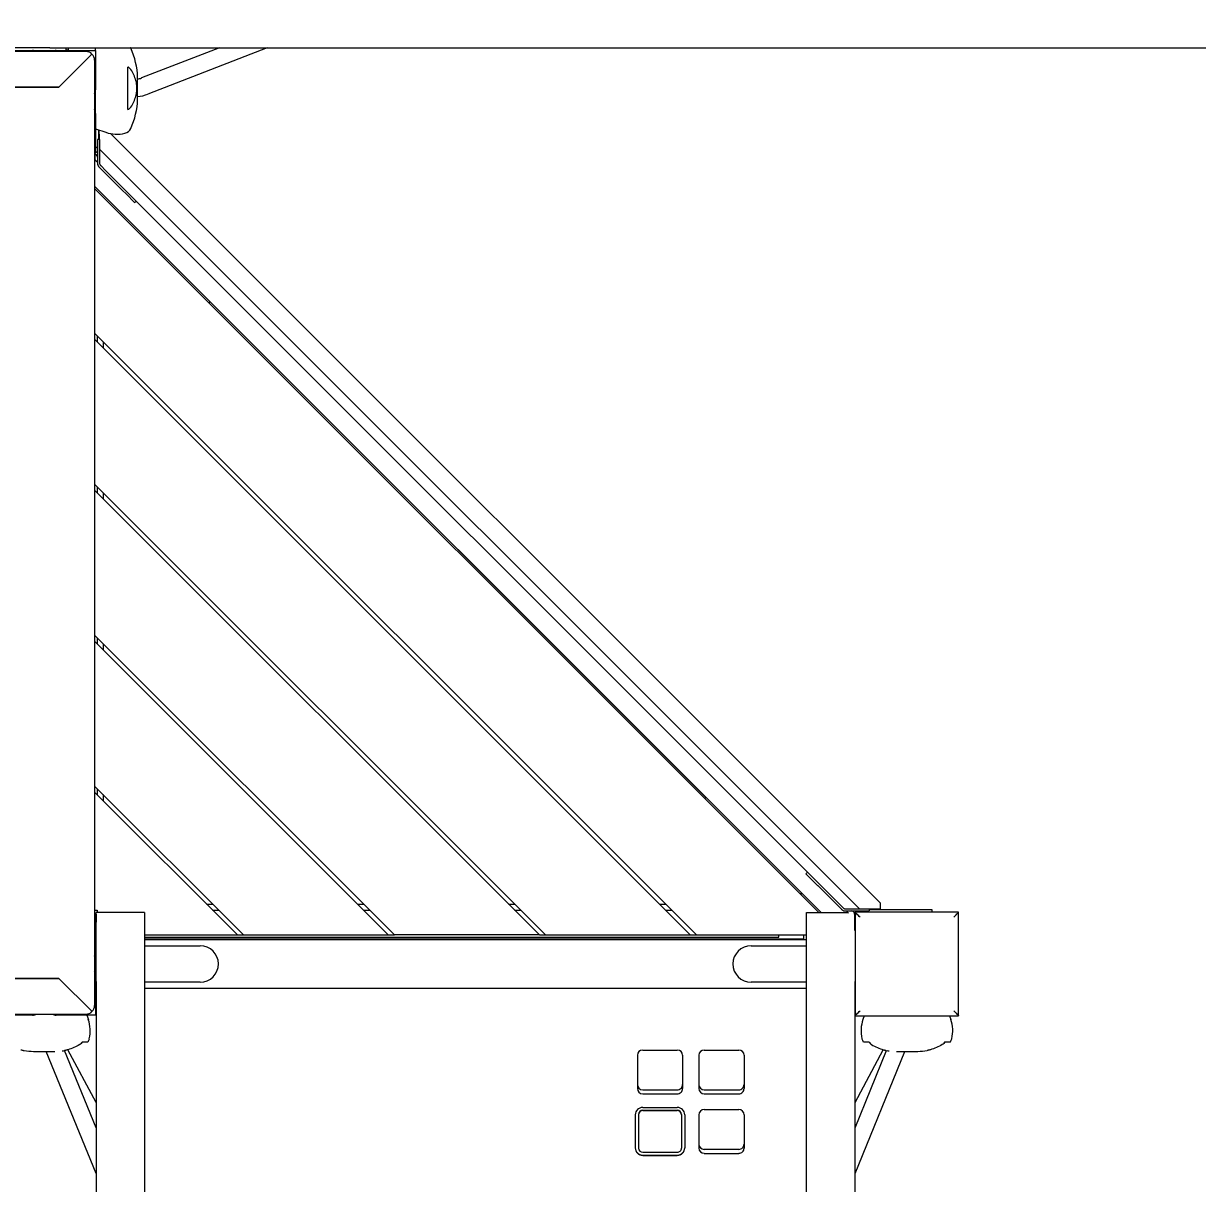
# Model space of a CAD drawing. Extents: x -13189 to 8473, y -8565 to 17872.
# Drawn here: x 781 to 1870, y 596 to 1672 of the extents above; entities that cross this region are included whole.
import ezdxf

# ---------------------------------------------------------------- set-up
doc = ezdxf.new("R2010")
doc.units = 0
doc.header["$LTSCALE"] = 5
doc.header["$PDMODE"] = 33
doc.header["$PDSIZE"] = 20
for name, color, linetype in [('PRODUCT', 3, 'CONTINUOUS'), ('REFERENCE', 9, 'CONTINUOUS'), ('REVIEW_REQUIRED', 30, 'CONTINUOUS')]:
    doc.layers.add(name, color=color, linetype=linetype)
doc.styles.add('LG1', font='arial.ttf', dxfattribs={"height": 185})
doc.dimstyles.new('LG_DIM', dxfattribs={"dimtxt": 185, "dimasz": 120, "dimexe": 50, "dimexo": 1, "dimgap": 50, "dimtad": 1, "dimdec": 0, "dimrnd": 10, "dimtxsty": 'LG1', "dimcen": 2.5, "dimclrt": 4, "dimadec": 4, "dimazin": 3, "dimtfac": 1, "dimtdec": 1, "dimtmove": 0, "dimatfit": 3, "dimarcsym": 0})

# ---------------------------------------------------------------- blocks, each defined once
blk = doc.blocks.new('*D5')
at = {"layer": 'REFERENCE', "color": 0, "transparency": 16777216}
for p in [(3900, 7859.7), (-2500, -5459.7), (7695.8, -5459.7)]:
    blk.add_point(p, dxfattribs=at)
at = {"layer": 'REVIEW_REQUIRED', "color": 0, "lineweight": -2, "transparency": 16777216}
for p, q in [((3901, 7859.7), (7745.8, 7859.7)), ((7695.8, 7739.7), (7695.8, 3779.3)), ((7695.8, -5339.7), (7695.8, 3130.7)), ((-2499, -5459.7), (7745.8, -5459.7))]:
    blk.add_line(p, q, dxfattribs=at)
at = {"layer": 'REVIEW_REQUIRED', "color": 0, "transparency": 16777216}
for points in [[(7675.8, 7739.7), (7715.8, 7739.7), (7695.8, 7859.7)], [(7675.8, -5339.7), (7715.8, -5339.7), (7695.8, -5459.7)]]:
    blk.add_solid(points, dxfattribs=at)
at = {"layer": 'REVIEW_REQUIRED', "color": 4, "transparency": 16777216, "insert": (7695.8, 3455), "char_height": 185, "attachment_point": 5, "style": 'LG1'}
blk.add_mtext('\\A1;13320 mm\\P [43\'-8 13/16"]', dxfattribs=at)
blk = doc.blocks.new('*D6')
at = {"layer": 'REFERENCE', "color": 0, "transparency": 16777216}
for p in [(3300, 5864.7), (-6041.1, -3464.7), (-3100, -3464.7)]:
    blk.add_point(p, dxfattribs=at)
at = {"layer": 'REVIEW_REQUIRED', "color": 0, "lineweight": -2, "transparency": 16777216}
for p, q in [((3299, 5864.7), (-6091.1, 5864.7)), ((-6041.1, 5744.7), (-6041.1, 2570)), ((-6041.1, -3344.7), (-6041.1, 1921.4)), ((-3101, -3464.7), (-6091.1, -3464.7))]:
    blk.add_line(p, q, dxfattribs=at)
at = {"layer": 'REVIEW_REQUIRED', "color": 0, "transparency": 16777216}
for points in [[(-6061.1, 5744.7), (-6021.1, 5744.7), (-6041.1, 5864.7)], [(-6061.1, -3344.7), (-6021.1, -3344.7), (-6041.1, -3464.7)]]:
    blk.add_solid(points, dxfattribs=at)
at = {"layer": 'REVIEW_REQUIRED', "color": 4, "transparency": 16777216, "insert": (-6041.1, 2245.7), "char_height": 185, "attachment_point": 5, "style": 'LG1'}
blk.add_mtext('\\A1;9330 mm\\P [30\'-7 9/16"]', dxfattribs=at)
blk = doc.blocks.new('*D7')
at = {"layer": 'REFERENCE', "color": 0, "transparency": 16777216}
for p in [(5382, 8873.4), (-4227.5, -147.5), (5382, -565)]:
    blk.add_point(p, dxfattribs=at)
at = {"layer": 'REVIEW_REQUIRED', "color": 0, "lineweight": -2, "transparency": 16777216}
for p, q in [((-4227.5, -146.5), (-4227.5, 8923.4)), ((5382, -564), (5382, 8923.4)), ((-4107.5, 8873.4), (118.7, 8873.4)), ((5262, 8873.4), (1506.8, 8873.4))]:
    blk.add_line(p, q, dxfattribs=at)
at = {"layer": 'REVIEW_REQUIRED', "color": 0, "transparency": 16777216}
for points in [[(-4107.5, 8893.4), (-4107.5, 8853.4), (-4227.5, 8873.4)], [(5262, 8893.4), (5262, 8853.4), (5382, 8873.4)]]:
    blk.add_solid(points, dxfattribs=at)
at = {"layer": 'REVIEW_REQUIRED', "color": 4, "transparency": 16777216, "insert": (812.7, 8873.4), "char_height": 185, "attachment_point": 5, "style": 'LG1'}
blk.add_mtext('\\A1;9610 mm\\P [31\'-6 5/8"]', dxfattribs=at)
blk = doc.blocks.new('Variteemalayerit')
at = {"layer": 'REVIEW_REQUIRED', "invisible_edges": 15}
blk.add_3dface([(-10000, -10000, -5), (10000, -10000, -5), (10000, 10000, -5), (-10000, 10000, -5)], dxfattribs=at)

msp = doc.modelspace()

# ---------------------------------------------------------------- linework, layer by layer
at = {"layer": 'PRODUCT', "linetype": 'Continuous', "lineweight": 0}
for p, q in [((838.5, 1646.5), (-38.5, 1646.5)), ((752.5, 1647.5), (789, 1647.5)), ((805, 1650), (760, 1650)), ((789, 1647.5), (811, 1647.5)), ((805, 1650), (3153.5, 1650)), ((811, 1647.5), (847.5, 1647.5)), ((820, 1650), (820, 1647.5)), ((820, 1648), (822.5, 1648)), ((822.5, 1648), (822.5, 1650)), ((847.5, 1649.8), (848, 1650)), ((847.5, 1647.5), (847.5, 1649.8)), ((847.5, 1647.5), (847.5, 1611)), ((962.4, 1650), (890.2, 1622)), ((1006.6, 1650), (896, 1607)), ((813.5, 1613.5), (844.2, 1644.2)), ((813.5, 1613.5), (844.2, 1644.2)), ((846.5, 1638.5), (846.5, 761.5)), ((877.5, 1592.6), (877.5, 1632)), ((753.5, 1613.5), (813.5, 1613.5)), ((813.5, 1613.5), (753.5, 1613.5)), ((886.5, 1612.3), (886.5, 1622.4)), ((886.5, 1602.2), (886.5, 1612.3)), ((847.5, 1589), (847.5, 1611)), ((847.5, 1589), (847.5, 1552.5)), ((847.5, 1556.7), (847.5, 1574.8)), ((847.5, 1574.8), (857, 1571.6)), ((850.5, 1565), (850.5, 1573.8)), ((850.7, 1569.8), (850.7, 1565)), ((861.4, 1570.4), (1575.1, 856.7)), ((849.2, 1565), (849.2, 1560)), ((851.2, 1565), (849.2, 1565)), ((849.2, 1560), (849.2, 1543)), ((851.2, 1565), (851.2, 1560)), ((851.2, 1560), (851.2, 1543)), ((847.5, 1552.5), (846.5, 1552.5)), ((846.8, 1549.7), (846.5, 1550)), ((846.8, 1551.4), (846.8, 1546.1)), ((851.2, 1555.9), (1555.9, 851.2)), ((862.3, 1527.8), (850.9, 1539.2)), ((857, 1535.9), (852.3, 1540.6)), ((1535.9, 857), (857, 1535.9)), ((872.5, 1517.6), (862.3, 1527.8)), ((1520.5, 847.7), (846.5, 1521.7)), ((1518.3, 847.7), (846.5, 1519.5)), ((872.6, 1517.5), (872.5, 1517.6)), ((875.7, 1514.4), (872.6, 1517.5)), ((875.7, 1514.4), (883.7, 1506.4)), ((883.7, 1506.4), (885.1, 1507.8)), ((952.9, 1413.1), (953.9, 1414.2)), ((1413.6, 954.6), (953.9, 1414.2)), ((846.5, 1385.2), (1404.7, 826.9)), ((1399.1, 826.9), (846.5, 1379.5)), ((849.1, 1382.6), (849.1, 1376.9)), ((849.1, 1382.6), (849.1, 1376.9)), ((854.6, 1377.1), (854.6, 1371.4)), ((846.5, 1245.2), (1264.7, 826.9)), ((849.1, 1242.6), (849.1, 1236.9)), ((849.1, 1242.6), (849.1, 1236.9)), ((846.5, 1239.5), (1259.1, 826.9)), ((854.6, 1237.1), (854.6, 1231.4)), ((1124.7, 826.9), (846.5, 1105.1)), ((849.1, 1102.6), (849.1, 1096.9)), ((849.1, 1102.6), (849.1, 1096.9)), ((1119, 826.9), (846.5, 1099.5)), ((854.6, 1097.1), (854.6, 1091.4)), ((846.5, 965.1), (984.7, 826.9)), ((979, 826.9), (846.5, 959.5)), ((849.1, 962.6), (849.1, 956.9)), ((849.1, 962.6), (849.1, 956.9)), ((854.6, 957.1), (854.6, 951.4)), ((1412.5, 953.5), (1413.6, 954.6)), ((1506.4, 883.7), (1507.8, 885.1)), ((1506.4, 883.7), (1514.4, 875.7)), ((1517.5, 872.6), (1514.4, 875.7)), ((1517.6, 872.5), (1517.5, 872.6)), ((1527.8, 862.3), (1517.6, 872.5)), ((1502.9, 865.2), (1500.8, 865.2)), ((1539.2, 850.9), (1527.8, 862.3)), ((846.5, 849.9), (849.1, 849.9)), ((849.1, 849.9), (849.1, 847.7)), ((950.5, 855.4), (956.2, 855.4)), ((956, 849.9), (961.7, 849.9)), ((956, 849.9), (961.7, 849.9)), ((1090.5, 855.4), (1096.2, 855.4)), ((1096, 849.9), (1101.7, 849.9)), ((1096, 849.9), (1101.7, 849.9)), ((1230.6, 855.4), (1236.2, 855.4)), ((1236.1, 849.9), (1241.7, 849.9)), ((1236.1, 849.9), (1241.7, 849.9)), ((1370.6, 855.4), (1376.2, 855.4)), ((1376.1, 849.9), (1381.7, 849.9)), ((1376.1, 849.9), (1381.7, 849.9)), ((1540.6, 852.3), (1535.9, 857)), ((1543, 851.2), (1560, 851.2)), ((1560, 851.2), (1565, 851.2)), ((1565, 851.2), (1565, 849.2)), ((1569.5, 851), (1565, 851)), ((1565, 850.5), (1603, 850.5)), ((1603, 850.5), (1623, 850.5)), ((1623, 850.5), (1623, 848)), ((846.5, 847.5), (847.5, 847.5)), ((847.5, 847.5), (847.5, 811)), ((848, 846.3), (848, 847.7)), ((893, 847.7), (848, 847.7)), ((848, 846.3), (848, 838.8)), ((848, 783.9), (848, 838.8)), ((893, 847.7), (893, 846.3)), ((893, 846.3), (893, 838.8)), ((893, 838.8), (893, 783.9)), ((1507, 846.3), (1507, 847.7)), ((1507, 847.7), (1545.2, 847.7)), ((1507, 838.8), (1507, 846.3)), ((1507, 783.9), (1507, 838.8)), ((1543, 849.2), (1560, 849.2)), ((1543.8, 849.2), (1545.9, 847)), ((1551.5, 846.2), (1551.5, 831)), ((1648, 848), (1552, 848)), ((1552, 848), (1552, 752)), ((1557.4, 848.2), (1557.2, 848)), ((1560, 849.2), (1565, 849.2)), ((1648, 752), (1648, 848)), ((1552, 831), (1552, 783.9)), ((847.5, 820), (848, 820)), ((893, 826.9), (979, 826.9)), ((893, 824.9), (1481.1, 824.9)), ((893, 824.9), (1481.1, 824.9)), ((893, 823.4), (1504.1, 823.4)), ((1507, 822.5), (893, 822.5)), ((893, 816.8), (944.5, 816.8)), ((922, 822.5), (922, 823.4)), ((979, 826.9), (984.7, 826.9)), ((979, 826.9), (984.7, 826.9)), ((984.7, 826.9), (1119, 826.9)), ((1119, 826.9), (1124.7, 826.9)), ((1119, 826.9), (1124.7, 826.9)), ((1259.1, 826.9), (1124.7, 826.9)), ((1259.1, 826.9), (1264.7, 826.9)), ((1259.1, 826.9), (1264.7, 826.9)), ((1264.7, 826.9), (1399.1, 826.9)), ((1399.1, 826.9), (1404.7, 826.9)), ((1399.1, 826.9), (1404.7, 826.9)), ((1404.7, 826.9), (1507, 826.9)), ((1455.5, 816.8), (1507, 816.8)), ((1481.1, 824.9), (1481.1, 826.9)), ((1481.1, 824.9), (1481.1, 826.9)), ((1482, 823.4), (1482, 822.5)), ((1504.1, 826.9), (1504.1, 823.4)), ((1552, 826.2), (1552, 826.2)), ((1552, 820), (1552, 820)), ((847.5, 811), (847.5, 789)), ((813.5, 786.5), (753.5, 786.5)), ((753.5, 786.5), (813.5, 786.5)), ((844.2, 755.8), (813.5, 786.5)), ((844.2, 755.8), (813.5, 786.5)), ((847.5, 789), (847.5, 752.5)), ((848, 780), (847.5, 780)), ((848, 783.9), (848, -1473.5)), ((893, 783.9), (893, -1473.5)), ((944.5, 783.1), (893, 783.1)), ((893, 777.5), (1507, 777.5)), ((1507, 783.1), (1455.5, 783.1)), ((1507, -1473.5), (1507, 783.9)), ((1552, -1473.5), (1552, 783.9)), ((1552, 780), (1552, 780)), ((-38.5, 753.5), (838.5, 753.5)), ((789, 752.5), (752.5, 752.5)), ((847.5, 752.5), (811, 752.5)), ((839.4, 752.5), (840.8, 748.4)), ((1552, 752), (1648, 752)), ((1560.5, 752), (1559.2, 748.4)), ((1639.5, 752), (1640.8, 748.4)), ((789.9, 718.9), (800, 718.9)), ((800, 718.9), (809.6, 718.9)), ((848, 605.7), (801.8, 718.9)), ((848, 648), (818.8, 719.7)), ((848, 671.5), (821.9, 720.5)), ((835.3, 727.9), (840.4, 727.9)), ((1355, 720.2), (1387, 720.2)), ((1412, 720.2), (1444, 720.2)), ((1552, 671.5), (1578.1, 720.5)), ((1552, 648), (1581.2, 719.7)), ((1552, 605.7), (1598.2, 718.9)), ((1559.6, 727.9), (1564.7, 727.9)), ((1590.4, 718.9), (1600, 718.9)), ((1600, 718.9), (1610.1, 718.9)), ((1635.3, 727.9), (1640.4, 727.9)), ((1350, 715.3), (1350, 684.4)), ((1392, 715.3), (1392, 684.4)), ((1407, 715.3), (1407, 684.4)), ((1449, 715.3), (1449, 684.4)), ((1355, 683.3), (1387, 683.3)), ((1355, 679.5), (1387, 679.5)), ((1412, 683.3), (1444, 683.3)), ((1412, 679.5), (1444, 679.5)), ((1355, 666.9), (1387, 666.9)), ((1355, 664.4), (1387, 664.4)), ((1412, 665), (1444, 665)), ((1348, 660.1), (1348, 629.2)), ((1351, 660.5), (1351, 660.1)), ((1351, 660.1), (1351, 629.2)), ((1355, 664), (1387, 664)), ((1391, 660.5), (1391, 660.1)), ((1391, 660.1), (1391, 629.2)), ((1394, 660.1), (1394, 629.2)), ((1407, 660.1), (1407, 629.2)), ((1449, 660.1), (1449, 629.2)), ((1355, 625.3), (1387, 625.3)), ((1355, 622.8), (1387, 622.8)), ((1355, 622.4), (1387, 622.4)), ((1412, 628.1), (1444, 628.1)), ((1412, 624.3), (1444, 624.3))]:
    msp.add_line(p, q, dxfattribs=at)
for centre, radius, start, end in [((789, 1639.5), 8, 61.045, 90), ((811, 1639.5), 8, 90, 118.955), ((838.5, 1638.5), 8, 45, 90), ((872.9, 1646.2), 8, 24.653, 28.2263), ((816.5, 1620.4), 70, 1.7, 24.653), ((838.5, 1638.5), 8, 0, 45), ((881.5, 1644.3), 24, 282.0165, 291.2277), ((839.5, 1611), 8, 331.045, 0), ((816.5, 1604.3), 70, 335.347, 358.3), ((881.5, 1644.3), 40, 277.1759, 291.2277), ((839.5, 1589), 8, 0, 28.955), ((867.4, 1601.8), 32, 251, 283.1533), ((872.9, 1578.4), 8, 283.1533, 335.347), ((846.2, 1548.5), 3, 360, 83.3717), ((846.2, 1548.5), 5, 53.1301, 74.38), ((1548.5, 846.2), 3, 0, 90), ((1548.5, 846.2), 5, 21.3618, 36.8699), ((1556.7, 848.9), 1, 315, 13.4286), ((944.5, 800), 16.9, 360, 90), ((1455.5, 800), 16.9, 90, 180), ((839.5, 811), 8, 331.045, 0), ((944.5, 800), 16.9, 270, 360), ((1455.5, 800), 16.9, 180, 270), ((839.5, 789), 8, 0, 28.955), ((789, 760.5), 8, 270, 298.955), ((811, 760.5), 8, 241.045, 270), ((838.5, 761.5), 8, 270, 315), ((838.5, 761.5), 8, 315, 0), ((810.5, 738), 32, 346.8467, 19), ((1589.5, 738), 32, 161, 193.1533), ((1610.5, 738), 32, 346.8467, 19), ((833.9, 732.5), 8, 324.7211, 346.8467), ((1566.1, 732.5), 8, 193.1533, 215.2789), ((1633.9, 732.5), 8, 324.7211, 346.8467), ((792, 788.9), 70, 261.1583, 268.3), ((808, 788.9), 70, 276.9981, 278.8417), ((1592, 788.9), 70, 261.1583, 263.0019), ((1608, 788.9), 70, 271.7, 278.8417)]:
    msp.add_arc(centre, radius, start, end, dxfattribs=at)
for centre, major_axis, start_param, end_param in [((1355, 715.3), (-5, 0), 4.712389, 6.283185), ((1387, 715.3), (-5, 0), 3.141593, 4.712389), ((1412, 715.3), (-5, 0), 4.712389, 6.283185), ((1444, 715.3), (-5, 0), 3.141593, 4.712389), ((1355, 688.1), (-5, 0), 0, 1.570796), ((1387, 688.1), (-5, 0), 1.570796, 3.141593), ((1412, 688.1), (-5, 0), 0, 1.570796), ((1444, 688.1), (-5, 0), 1.570796, 3.141593), ((1355, 684.4), (-5, 0), 0, 1.570796), ((1387, 684.4), (-5, 0), 1.570796, 3.141593), ((1412, 684.4), (-5, 0), 0, 1.570796), ((1444, 684.4), (-5, 0), 1.570796, 3.141593), ((1355, 660.1), (-7, 0), 4.712389, 6.283185), ((1355, 660.5), (-4, 0), 4.712389, 6.283185), ((1387, 660.1), (-7, 0), 3.141593, 4.712389), ((1387, 660.5), (-4, 0), 3.141593, 4.712389), ((1412, 660.1), (-5, 0), 4.712389, 6.283185), ((1444, 660.1), (-5, 0), 3.141593, 4.712389), ((1355, 660.1), (-4, 0), 4.712389, 6.283185), ((1387, 660.1), (-4, 0), 3.141593, 4.712389), ((1412, 632.9), (-5, 0), 0, 1.570796), ((1444, 632.9), (-5, 0), 1.570796, 3.141593), ((1355, 629.5), (-7, 0), 0, 1.570796), ((1355, 629.2), (-7, 0), 0, 1.570796), ((1355, 629.2), (-4, 0), 0, 1.570796), ((1387, 629.5), (-7, 0), 1.570796, 3.141593), ((1387, 629.2), (-4, 0), 1.570796, 3.141593), ((1387, 629.2), (-7, 0), 1.570796, 3.141593), ((1412, 629.2), (-5, 0), 0, 1.570796), ((1444, 629.2), (-5, 0), 1.570796, 3.141593)]:
    msp.add_ellipse(centre, major_axis=major_axis, ratio=0.968246, start_param=start_param, end_param=end_param, dxfattribs=at)
for points, knots in [([(880.2, 1629.9), (879.9, 1630.3), (879.5, 1630.8), (878.8, 1631.3), (878.6, 1631.5), (878.1, 1631.8), (877.8, 1631.9), (877.5, 1632)], [0.000000486, 0.000000486, 0.000000486, 0.000000486, 0.002114988, 0.002114988, 0.003172238, 0.003172238, 0.004229489, 0.004229489, 0.004229489, 0.004229489]), ([(885.7, 1612.3), (885.7, 1612.7), (885.7, 1613), (885.7, 1613.7), (885.7, 1614), (885.6, 1615), (885.6, 1615.6), (885.4, 1616.9), (885.4, 1617.5), (885.2, 1618.5), (885, 1619), (884.9, 1619.5)], [0.008164918, 0.008164918, 0.008164918, 0.008164918, 0.009167239, 0.009167239, 0.01016956, 0.01016956, 0.012174201, 0.012174201, 0.014178842, 0.014178842, 0.016183483, 0.016183483, 0.016183483, 0.016183483]), ([(884.9, 1605.2), (885, 1605.6), (885.2, 1606.1), (885.3, 1606.9), (885.4, 1607.2), (885.4, 1607.8), (885.5, 1608.1), (885.6, 1609), (885.6, 1609.7), (885.7, 1610.7), (885.7, 1611), (885.7, 1611.7), (885.7, 1612), (885.7, 1612.3)], [0.000143327, 0.000143327, 0.000143327, 0.000143327, 0.002148725, 0.002148725, 0.003151424, 0.003151424, 0.004154123, 0.004154123, 0.006159521, 0.006159521, 0.00716222, 0.00716222, 0.008164918, 0.008164918, 0.008164918, 0.008164918]), ([(877.5, 1592.6), (878.1, 1592.9), (878.6, 1593.2), (879.3, 1593.7), (879.5, 1593.9), (879.8, 1594.3), (880, 1594.5), (880.2, 1594.8)], [0.000000242, 0.000000242, 0.000000242, 0.000000242, 0.002114103, 0.002114103, 0.003171033, 0.003171033, 0.004227963, 0.004227963, 0.004227963, 0.004227963]), ([(848.2, 1557.4), (848.3, 1557.6), (848.5, 1557.6), (848.7, 1557.7), (848.8, 1557.7), (849, 1557.7), (849.1, 1557.7), (849.2, 1557.7)], [0, 0, 0, 0, 0.000488512, 0.000488512, 0.000977023, 0.000977023, 0.00121957, 0.00121957, 0.00121957, 0.00121957]), ([(849.2, 1543), (849.2, 1542.4), (849.3, 1541.9), (849.6, 1540.8), (849.9, 1540.3), (850.3, 1539.8)], [0, 0, 0, 0, 0.4377576, 0.4377576, 0.8755152, 0.8755152, 0.8755152, 0.8755152]), ([(851.2, 1543), (851.2, 1542.7), (851.2, 1542.4), (851.4, 1541.8), (851.5, 1541.5), (851.7, 1541.3)], [0, 0, 0, 0, 0.3999665, 0.3999665, 0.799933, 0.799933, 0.799933, 0.799933]), ([(1539.8, 850.3), (1540.3, 849.9), (1540.8, 849.6), (1541.9, 849.3), (1542.4, 849.2), (1543, 849.2)], [0.1244848, 0.1244848, 0.1244848, 0.1244848, 0.5622424, 0.5622424, 1, 1, 1, 1]), ([(1541.3, 851.7), (1541.5, 851.5), (1541.8, 851.4), (1542.4, 851.2), (1542.7, 851.2), (1543, 851.2)], [0.200067, 0.200067, 0.200067, 0.200067, 0.6000335, 0.6000335, 1, 1, 1, 1]), ([(1556.6, 843.4), (1556.6, 843.4), (1556.6, 843.4), (1556.1, 843.9), (1555.5, 844.5), (1553.9, 846.1), (1553.1, 846.9), (1552.2, 847.8), (1552, 848), (1552, 848)], [-0.054665, -0.054665, -0.054665, -0.054665, 0, 0, 2.886993, 2.886993, 9.76026, 9.76026, 14.748006, 14.748006, 14.748006, 14.748006]), ([(1643.4, 843.4), (1643.4, 843.4), (1643.4, 843.4), (1643.9, 843.9), (1644.5, 844.5), (1646.1, 846.1), (1646.9, 846.9), (1647.8, 847.8), (1648, 848), (1648, 848)], [-0.054665, -0.054665, -0.054665, -0.054665, 0, 0, 2.886993, 2.886993, 9.76026, 9.76026, 14.748006, 14.748006, 14.748006, 14.748006]), ([(1552, 752), (1552, 752), (1552.2, 752.2), (1553.1, 753.1), (1553.9, 753.9), (1555.5, 755.5), (1556.1, 756.1), (1556.6, 756.6), (1556.6, 756.6), (1556.6, 756.6)], [20.558259, 20.558259, 20.558259, 20.558259, 24.227592, 24.227592, 29.284044, 29.284044, 31.407917, 31.407917, 31.448132, 31.448132, 31.448132, 31.448132]), ([(1643.4, 756.6), (1643.4, 756.6), (1643.4, 756.6), (1643.9, 756.1), (1644.5, 755.5), (1646.1, 753.9), (1646.9, 753.1), (1647.8, 752.2), (1648, 752), (1648, 752)], [-0.054665, -0.054665, -0.054665, -0.054665, 0, 0, 2.886993, 2.886993, 9.76026, 9.76026, 14.748006, 14.748006, 14.748006, 14.748006]), ([(778.2, 720.5), (778.7, 720.4), (779.1, 720.2), (779.6, 720.1), (779.8, 720.1), (780.1, 720), (780.3, 719.9), (780.7, 719.8), (780.9, 719.8), (781.1, 719.7), (781.1, 719.7), (781.2, 719.7), (781.2, 719.7), (781.2, 719.7)], [0.000143327, 0.000143327, 0.000143327, 0.000143327, 0.002148725, 0.002148725, 0.003151424, 0.003151424, 0.004154123, 0.004154123, 0.006159521, 0.006159521, 0.00716222, 0.00716222, 0.008164918, 0.008164918, 0.008164918, 0.008164918]), ([(821.8, 720.5), (821.3, 720.4), (820.9, 720.2), (820.4, 720.1), (820.2, 720.1), (819.9, 720), (819.7, 719.9), (819.3, 719.8), (819.1, 719.8), (818.9, 719.7), (818.9, 719.7), (818.8, 719.7), (818.8, 719.7), (818.8, 719.7)], [0.000143327, 0.000143327, 0.000143327, 0.000143327, 0.002148725, 0.002148725, 0.003151424, 0.003151424, 0.004154123, 0.004154123, 0.006159521, 0.006159521, 0.00716222, 0.00716222, 0.008164918, 0.008164918, 0.008164918, 0.008164918]), ([(835.3, 727.9), (835, 727.3), (834.6, 726.8), (834, 726.1), (833.7, 725.9), (833.3, 725.6), (833.1, 725.4), (832.8, 725.3)], [0.000000242, 0.000000242, 0.000000242, 0.000000242, 0.002114103, 0.002114103, 0.003171033, 0.003171033, 0.004227963, 0.004227963, 0.004227963, 0.004227963]), ([(834.2, 726.4), (834.2, 726.4), (834.2, 726.4), (834.4, 726.6), (834.6, 726.8), (834.9, 727.3), (835.1, 727.6), (835.3, 727.9)], [0.002113316, 0.002113316, 0.002113316, 0.002113316, 0.002114988, 0.002114988, 0.003172238, 0.003172238, 0.004229489, 0.004229489, 0.004229489, 0.004229489]), ([(835.3, 727.9), (835, 727.3), (834.6, 726.8), (834.2, 726.4), (834.2, 726.4), (834.2, 726.4)], [0.000000242, 0.000000242, 0.000000242, 0.000000242, 0.002114103, 0.002114103, 0.002132149, 0.002132149, 0.002132149, 0.002132149]), ([(834.2, 726.4), (834.2, 726.4), (834.2, 726.4), (834.4, 726.6), (834.6, 726.8), (834.9, 727.3), (835.1, 727.6), (835.3, 727.9)], [0.002113316, 0.002113316, 0.002113316, 0.002113316, 0.002114988, 0.002114988, 0.003172238, 0.003172238, 0.004229489, 0.004229489, 0.004229489, 0.004229489]), ([(1564.7, 727.9), (1565, 727.3), (1565.4, 726.8), (1565.8, 726.4), (1565.8, 726.4), (1565.8, 726.4)], [0.000000242, 0.000000242, 0.000000242, 0.000000242, 0.002114103, 0.002114103, 0.002132149, 0.002132149, 0.002132149, 0.002132149]), ([(1565.8, 726.4), (1565.8, 726.4), (1565.8, 726.4), (1565.6, 726.6), (1565.4, 726.8), (1565.1, 727.3), (1564.9, 727.6), (1564.7, 727.9)], [0.002113316, 0.002113316, 0.002113316, 0.002113316, 0.002114988, 0.002114988, 0.003172238, 0.003172238, 0.004229489, 0.004229489, 0.004229489, 0.004229489]), ([(1564.7, 727.9), (1565, 727.3), (1565.4, 726.8), (1566, 726.1), (1566.3, 725.9), (1566.7, 725.6), (1566.9, 725.4), (1567.2, 725.3)], [0.000000242, 0.000000242, 0.000000242, 0.000000242, 0.002114103, 0.002114103, 0.003171033, 0.003171033, 0.004227963, 0.004227963, 0.004227963, 0.004227963]), ([(1565.8, 726.4), (1565.8, 726.4), (1565.8, 726.4), (1565.6, 726.6), (1565.4, 726.8), (1565.1, 727.3), (1564.9, 727.6), (1564.7, 727.9)], [0.002113316, 0.002113316, 0.002113316, 0.002113316, 0.002114988, 0.002114988, 0.003172238, 0.003172238, 0.004229489, 0.004229489, 0.004229489, 0.004229489]), ([(1578.2, 720.5), (1578.7, 720.4), (1579.1, 720.2), (1579.6, 720.1), (1579.8, 720.1), (1580.1, 720), (1580.3, 719.9), (1580.7, 719.8), (1580.9, 719.8), (1581.1, 719.7), (1581.1, 719.7), (1581.2, 719.7), (1581.2, 719.7), (1581.2, 719.7)], [0.000143327, 0.000143327, 0.000143327, 0.000143327, 0.002148725, 0.002148725, 0.003151424, 0.003151424, 0.004154123, 0.004154123, 0.006159521, 0.006159521, 0.00716222, 0.00716222, 0.008164918, 0.008164918, 0.008164918, 0.008164918]), ([(1621.8, 720.5), (1621.3, 720.4), (1620.9, 720.2), (1620.4, 720.1), (1620.2, 720.1), (1619.9, 720), (1619.7, 719.9), (1619.3, 719.8), (1619.1, 719.8), (1618.9, 719.7), (1618.9, 719.7), (1618.8, 719.7), (1618.8, 719.7), (1618.8, 719.7)], [0.000143327, 0.000143327, 0.000143327, 0.000143327, 0.002148725, 0.002148725, 0.003151424, 0.003151424, 0.004154123, 0.004154123, 0.006159521, 0.006159521, 0.00716222, 0.00716222, 0.008164918, 0.008164918, 0.008164918, 0.008164918]), ([(1635.3, 727.9), (1635, 727.3), (1634.6, 726.8), (1634, 726.1), (1633.7, 725.9), (1633.3, 725.6), (1633.1, 725.4), (1632.8, 725.3)], [0.000000242, 0.000000242, 0.000000242, 0.000000242, 0.002114103, 0.002114103, 0.003171033, 0.003171033, 0.004227963, 0.004227963, 0.004227963, 0.004227963]), ([(1634.2, 726.4), (1634.2, 726.4), (1634.2, 726.4), (1634.4, 726.6), (1634.6, 726.8), (1634.9, 727.3), (1635.1, 727.6), (1635.3, 727.9)], [0.002113316, 0.002113316, 0.002113316, 0.002113316, 0.002114988, 0.002114988, 0.003172238, 0.003172238, 0.004229489, 0.004229489, 0.004229489, 0.004229489]), ([(1635.3, 727.9), (1635, 727.3), (1634.6, 726.8), (1634.2, 726.4), (1634.2, 726.4), (1634.2, 726.4)], [0.000000242, 0.000000242, 0.000000242, 0.000000242, 0.002114103, 0.002114103, 0.002132149, 0.002132149, 0.002132149, 0.002132149]), ([(1634.2, 726.4), (1634.2, 726.4), (1634.2, 726.4), (1634.4, 726.6), (1634.6, 726.8), (1634.9, 727.3), (1635.1, 727.6), (1635.3, 727.9)], [0.002113316, 0.002113316, 0.002113316, 0.002113316, 0.002114988, 0.002114988, 0.003172238, 0.003172238, 0.004229489, 0.004229489, 0.004229489, 0.004229489])]:
    msp.add_open_spline(points, degree=3, knots=knots, dxfattribs=at)
for points in [[(884.9, 1619.5), (883.9, 1623.1), (882.3, 1626.6), (880.2, 1629.9)], [(880.2, 1594.8), (882.3, 1598.1), (883.9, 1601.5), (884.9, 1605.2)], [(849.2, 1542.8), (849.2, 1542.3), (849.3, 1541.8), (849.4, 1541.4)], [(849.9, 1540.3), (850, 1540.2), (850.2, 1540), (850.3, 1539.8)], [(850.6, 1539.5), (850.5, 1539.6), (850.4, 1539.7), (850.3, 1539.8)], [(850.9, 1539.2), (850.8, 1539.3), (850.7, 1539.4), (850.6, 1539.5)], [(851.7, 1541.3), (851.8, 1541.1), (851.9, 1541), (852, 1540.9)], [(852, 1540.9), (852.1, 1540.8), (852.2, 1540.7), (852.3, 1540.6)], [(1539.5, 850.6), (1539.4, 850.7), (1539.3, 850.8), (1539.2, 850.9)], [(1539.8, 850.3), (1539.7, 850.4), (1539.6, 850.5), (1539.5, 850.6)], [(1539.8, 850.3), (1540, 850.2), (1540.2, 850), (1540.3, 849.9)], [(1540.6, 852.3), (1540.7, 852.2), (1540.8, 852.1), (1540.9, 852)], [(1540.9, 852), (1541, 851.9), (1541.1, 851.8), (1541.3, 851.7)], [(1541.4, 849.4), (1541.8, 849.3), (1542.3, 849.2), (1542.8, 849.2)], [(820.7, 720.2), (820.7, 720.2), (820.6, 720.2), (820.6, 720.2)], [(832.8, 725.3), (829.2, 723.1), (825.6, 721.5), (821.8, 720.5)], [(1567.2, 725.3), (1570.8, 723.1), (1574.4, 721.5), (1578.2, 720.5)], [(1579.3, 720.2), (1579.3, 720.2), (1579.4, 720.2), (1579.4, 720.2)], [(1620.7, 720.2), (1620.7, 720.2), (1620.6, 720.2), (1620.6, 720.2)], [(1632.8, 725.3), (1629.2, 723.1), (1625.6, 721.5), (1621.8, 720.5)]]:
    msp.add_open_spline(points, degree=3, dxfattribs=at)
for points, weights in [([(850.7, 1569.8), (850.7, 1571.1), (850.7, 1572.5), (850.7, 1573.7)], [1, 0.984659381455, 0.979678569989, 0.985057565601]), ([(847.5, 1556.7), (847.7, 1557), (848, 1557.2), (848.2, 1557.4)], [0.994298449912, 0.994148672123, 0.996049188819, 1]), ([(849.2, 1543.8), (848.5, 1544.5), (847.7, 1545.3), (846.8, 1546.1)], [0.89236940693, 0.904926324594, 0.940803188951, 1]), ([(1575.1, 851), (1573.4, 851), (1571.5, 851), (1569.5, 851)], [1, 0.977283884193, 0.977283884193, 1]), ([(1575.1, 856.7), (1575.1, 856.7), (1575.1, 854.6), (1575.1, 851)], [1, 0.910683602523, 0.910683602523, 1])]:
    msp.add_rational_spline(points, weights, degree=3, dxfattribs=at)

# ---------------------------------------------------------------- block references
at = {"layer": 'REVIEW_REQUIRED'}
msp.add_blockref('Variteemalayerit', (-3189.1, 7872.4), dxfattribs=at)

# ---------------------------------------------------------------- dimensions: what is measured, and where the dimension line sits
dim = msp.add_linear_dim(base=(5382.0277, 8873.3548), p1=(-4227.5256, -147.5), p2=(5382.0277, -564.9921), dimstyle='LG_DIM', dxfattribs=at)
dim.commit()
dim.dimension.update_dxf_attribs({"geometry": '*D7', "text_midpoint": (812.7478, 8873.3548), "dimtype": 160})
for base, p1, p2, picture, middle in [((7695.8, -5459.7), (3900, 7859.7), (-2500, -5459.7), '*D5', (7695.8, 3455)), ((-6041.1, -3464.7), (3300, 5864.7), (-3100, -3464.7), '*D6', (-6041.1, 2245.7))]:
    dim = msp.add_linear_dim(base=base, p1=p1, p2=p2, angle=90, dimstyle='LG_DIM', dxfattribs=at)
    dim.commit()
    dim.dimension.update_dxf_attribs({"geometry": picture, "text_midpoint": middle, "dimtype": 160})

doc.saveas('drawing.dxf')
